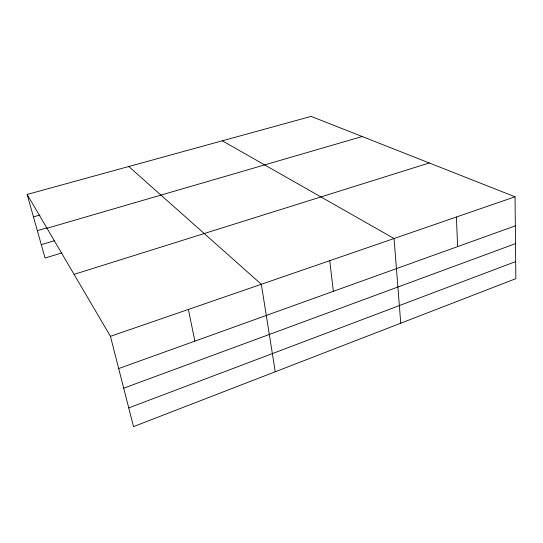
<?xml version="1.0" encoding="UTF-8"?>
<svg xmlns="http://www.w3.org/2000/svg" width="543" height="543" viewBox="0 0 543 543"><rect width="100%" height="100%" fill="white"/><g stroke="black" fill="none" stroke-linecap="round" stroke-linejoin="round"><path stroke-width="0.81" d="M128.739 407.915L515.68 261.583M123.702 388.177L515.511 243.631M118.686 368.554L515.334 225.847M110.446 336.314L515.049 196.79L515.85 278.661L133.517 426.608L110.446 336.314L27.15 194.455L311.125 116.392L515.049 196.79M74.072 274.371L429.235 162.961M61.902 252.916L45.062 258.027L27.15 194.455M41.295 244.655L54.246 240.807M37.352 230.66L47.003 227.85M47.003 228.27L362.167 136.517M33.462 216.861L39.958 215.014M222.297 140.813L394.048 238.52L400.748 323.194M128.793 166.518L261.332 284.281L275.253 371.758M188.387 309.435L194.883 341.133M329.75 260.688L333.341 291.32M456.371 217.024L457.64 246.603"/></g></svg>
